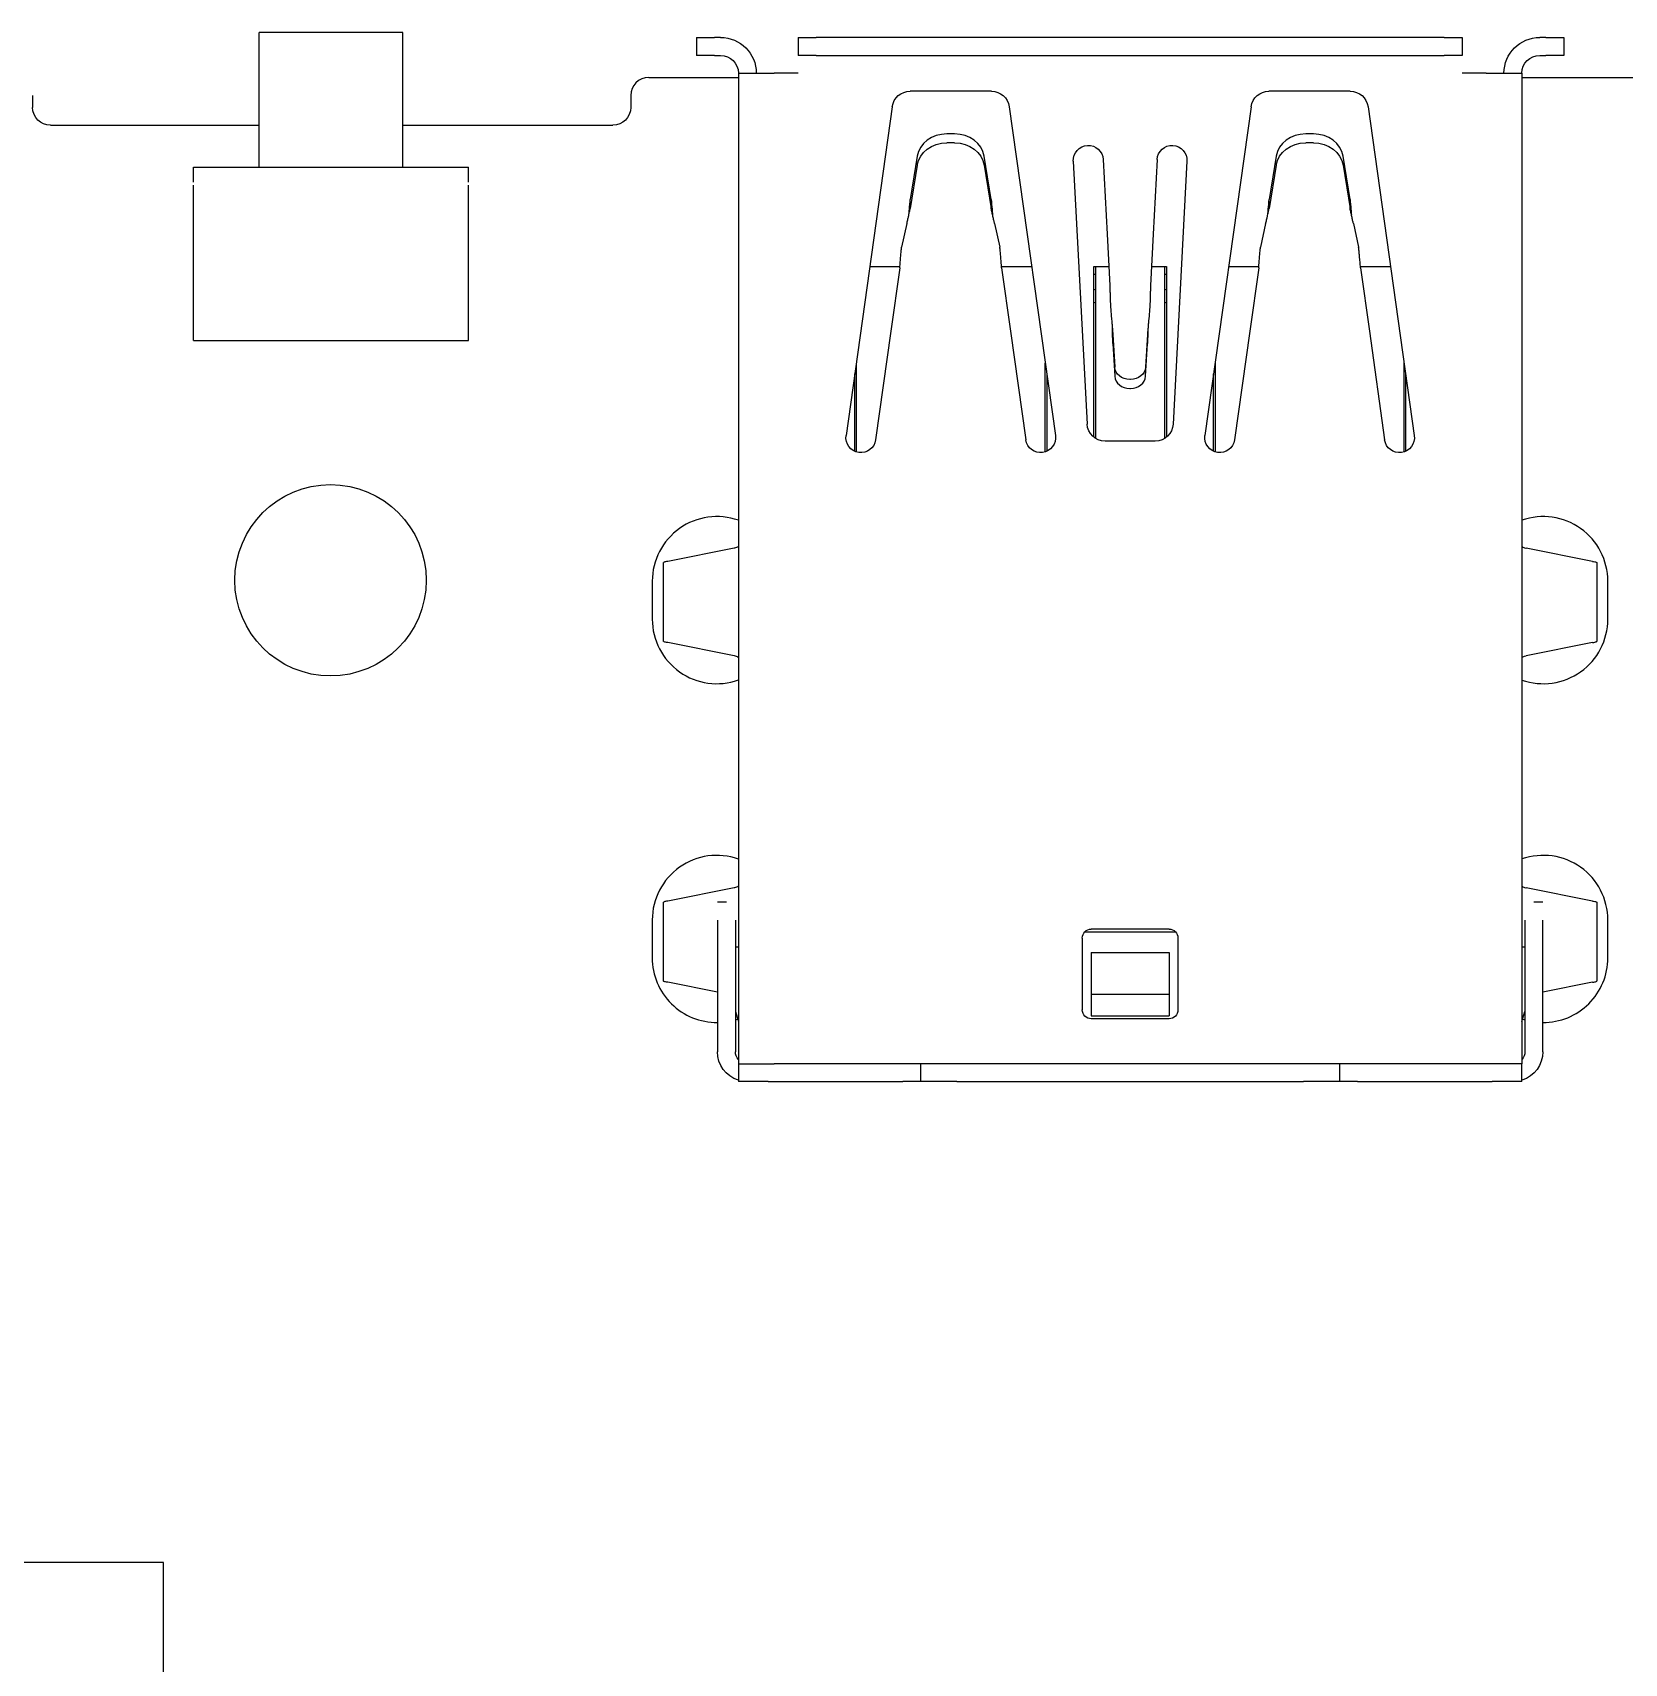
# Model space of a CAD drawing. Extents: x -34 to 51106, y -14166 to 1700.
# Drawn here: x 1258.41 to 1285.02, y 95.75 to 123.02 of the extents above; entities that cross this region are included whole.
import ezdxf

# ---------------------------------------------------------------- set-up
doc = ezdxf.new("R2010")
doc.units = 0
doc.layers.get('0').update_dxf_attribs({"linetype": 'CONTINUOUS'})

msp = doc.modelspace()

# ---------------------------------------------------------------- linework, layer by layer
at = {"linetype": 'CONTINUOUS'}
for p, q in [((1262.1956, 120.7706), (1262.1956, 123.0206)), ((1264.5956, 123.0206), (1262.1956, 123.0206)), ((1264.5956, 120.7706), (1264.5956, 123.0206)), ((1269.5056, 122.9406), (1269.5056, 122.6406)), ((1269.5056, 122.9406), (1269.8056, 122.9406)), ((1269.9056, 122.9406), (1269.8056, 122.9406)), ((1271.2056, 122.9406), (1271.2056, 122.6406)), ((1271.2056, 122.9406), (1271.5056, 122.9406)), ((1282.0056, 122.9406), (1271.5056, 122.9406)), ((1282.0056, 122.9406), (1282.3056, 122.9406)), ((1282.3056, 122.9406), (1282.3056, 122.6406)), ((1283.7056, 122.9406), (1283.6056, 122.9406)), ((1283.7056, 122.9406), (1284.0056, 122.9406)), ((1284.0056, 122.9406), (1284.0056, 122.6406)), ((1269.8056, 122.6406), (1269.5056, 122.6406)), ((1269.8056, 122.6406), (1269.9056, 122.6406)), ((1271.5056, 122.6406), (1271.2056, 122.6406)), ((1271.5056, 122.6406), (1282.0056, 122.6406)), ((1282.3056, 122.6406), (1282.0056, 122.6406)), ((1283.6056, 122.6406), (1283.7056, 122.6406)), ((1284.0056, 122.6406), (1283.7056, 122.6406)), ((1268.7056, 122.2706), (1270.2056, 122.2706)), ((1270.2056, 122.3406), (1270.2056, 105.7806)), ((1270.2056, 122.3406), (1270.8056, 122.3406)), ((1271.2056, 122.3406), (1270.8056, 122.3406)), ((1282.7056, 122.3406), (1282.3056, 122.3406)), ((1282.7056, 122.3406), (1283.3056, 122.3406)), ((1283.3056, 122.3406), (1283.3056, 105.7806)), ((1283.3056, 122.2706), (1287.2717, 122.2706)), ((1258.4056, 121.9706), (1258.4056, 121.7706)), ((1268.4056, 121.9706), (1268.4056, 121.7706)), ((1274.4356, 122.0406), (1273.0756, 122.0406)), ((1280.4356, 122.0406), (1279.0756, 122.0406)), ((1272.7786, 121.7823), (1272.0056, 116.2827)), ((1274.7327, 121.7823), (1275.5056, 116.2827)), ((1278.7786, 121.7823), (1278.0056, 116.2827)), ((1280.7327, 121.7823), (1281.5056, 116.2827)), ((1258.7056, 121.4706), (1262.1956, 121.4706)), ((1264.5956, 121.4706), (1268.1056, 121.4706)), ((1273.8197, 121.327), (1273.6916, 121.327)), ((1273.8197, 121.177), (1273.6916, 121.177)), ((1279.8197, 121.327), (1279.6916, 121.327)), ((1279.8197, 121.177), (1279.6916, 121.177)), ((1273.1965, 120.9542), (1273.079, 120.2306)), ((1273.1965, 120.8042), (1273.079, 120.0806)), ((1274.4323, 120.2306), (1274.3148, 120.9542)), ((1274.3148, 120.8042), (1274.4323, 120.0806)), ((1275.8056, 120.8714), (1276.0361, 116.4749)), ((1276.305, 120.8975), (1276.3703, 119.6506)), ((1277.2063, 120.8975), (1277.141, 119.6506)), ((1277.7056, 120.8714), (1277.4752, 116.4749)), ((1279.1965, 120.9542), (1279.079, 120.2306)), ((1279.1965, 120.8042), (1279.079, 120.0806)), ((1280.4323, 120.2306), (1280.3148, 120.9542)), ((1280.3148, 120.8042), (1280.4323, 120.0806)), ((1261.0956, 120.7706), (1265.6956, 120.7706)), ((1261.0956, 120.5206), (1261.0956, 120.7706)), ((1265.6956, 120.5206), (1265.6956, 120.7706)), ((1261.0956, 117.8706), (1261.0956, 120.4706)), ((1265.6956, 117.8706), (1265.6956, 120.4706)), ((1273.079, 120.1283), (1273.079, 120.2306)), ((1273.079, 120.0806), (1273.079, 120.1283)), ((1274.4323, 120.1283), (1274.4323, 120.2306)), ((1274.4323, 120.0806), (1274.4323, 120.1283)), ((1279.079, 120.1283), (1279.079, 120.2306)), ((1279.079, 120.0806), (1279.079, 120.1283)), ((1280.4323, 120.1283), (1280.4323, 120.2306)), ((1280.4323, 120.0806), (1280.4323, 120.1283)), ((1273.021, 119.8273), (1272.9352, 119.4348)), ((1274.4902, 119.8273), (1274.5761, 119.4348)), ((1279.021, 119.8273), (1278.9352, 119.4348)), ((1280.4902, 119.8273), (1280.5761, 119.4348)), ((1276.3703, 119.6506), (1276.4152, 118.7932)), ((1277.141, 119.6506), (1277.096, 118.7932)), ((1272.4031, 119.1106), (1272.9067, 119.1106)), ((1272.9051, 119.0901), (1272.7556, 118.0266)), ((1274.6046, 119.1106), (1275.1082, 119.1106)), ((1274.6062, 119.0901), (1274.7556, 118.0266)), ((1276.1506, 119.1106), (1276.3986, 119.1106)), ((1276.1506, 116.2544), (1276.1506, 119.1106)), ((1276.1506, 118.9806), (1276.1756, 118.9806)), ((1276.1756, 119.1106), (1276.1756, 116.2368)), ((1277.1127, 119.1106), (1277.3606, 119.1106)), ((1277.3356, 116.2368), (1277.3356, 119.1106)), ((1277.3356, 118.9806), (1277.3606, 118.9806)), ((1277.3606, 119.1106), (1277.3606, 116.2544)), ((1278.4031, 119.1106), (1278.9067, 119.1106)), ((1278.9051, 119.0901), (1278.7556, 118.0266)), ((1280.6046, 119.1106), (1281.1082, 119.1106)), ((1280.6062, 119.0901), (1280.7556, 118.0266)), ((1276.4265, 118.4485), (1276.4448, 118.2238)), ((1277.0848, 118.4485), (1277.0665, 118.2238)), ((1261.0956, 117.8706), (1265.6956, 117.8706)), ((1272.7556, 118.0266), (1272.5008, 116.2131)), ((1274.7556, 118.0266), (1275.0105, 116.2131)), ((1276.4664, 117.9706), (1276.4664, 117.9228)), ((1276.4664, 117.9706), (1276.4994, 117.4257)), ((1276.4664, 117.9228), (1276.4664, 117.8206)), ((1276.4664, 117.8206), (1276.4994, 117.2757)), ((1277.0449, 117.9706), (1277.0119, 117.4257)), ((1277.0119, 117.2757), (1277.0449, 117.8206)), ((1277.0449, 117.9706), (1277.0449, 117.9228)), ((1277.0449, 117.9228), (1277.0449, 117.8206)), ((1278.7556, 118.0266), (1278.5008, 116.2131)), ((1280.7556, 118.0266), (1281.0105, 116.2131)), ((1272.1506, 116.0199), (1272.1506, 117.3144)), ((1272.1756, 117.4923), (1272.1756, 116.0102)), ((1275.3356, 116.0102), (1275.3356, 117.4923)), ((1275.3606, 117.3144), (1275.3606, 116.0199)), ((1278.1506, 116.0199), (1278.1506, 117.3144)), ((1278.1756, 117.4923), (1278.1756, 116.0102)), ((1281.3356, 116.0102), (1281.3356, 117.4923)), ((1281.3606, 117.3144), (1281.3606, 116.0199)), ((1276.7623, 117.2206), (1276.749, 117.2206)), ((1276.749, 117.0706), (1276.7623, 117.0706)), ((1277.1756, 116.1906), (1276.3356, 116.1906)), ((1270.1348, 114.4007), (1269.0265, 114.1795)), ((1284.4848, 114.1795), (1283.3765, 114.4007)), ((1268.9556, 112.8412), (1268.9556, 114.1599)), ((1284.5556, 114.1599), (1284.5556, 112.8412)), ((1268.7655, 113.8484), (1268.7655, 113.2134)), ((1284.7421, 113.2134), (1284.7421, 113.8484)), ((1270.1348, 112.6004), (1269.0265, 112.8216)), ((1284.4848, 112.8216), (1283.3765, 112.6004)), ((1270.1348, 108.7207), (1269.0265, 108.4995)), ((1284.4848, 108.4995), (1283.3765, 108.7207)), ((1268.9556, 107.1612), (1268.9556, 108.4799)), ((1270.0056, 108.4806), (1269.8556, 108.4806)), ((1283.6556, 108.4806), (1283.5056, 108.4806)), ((1284.5556, 108.4799), (1284.5556, 107.1612)), ((1268.7655, 108.1842), (1268.7655, 107.5492)), ((1269.8556, 108.1806), (1269.8556, 105.9806)), ((1270.1556, 108.1806), (1270.1556, 105.9806)), ((1277.5175, 107.9806), (1275.9938, 107.9806)), ((1277.4056, 108.0306), (1276.1056, 108.0306)), ((1283.3556, 108.1806), (1283.3556, 105.9806)), ((1283.6556, 105.9806), (1283.6556, 108.1806)), ((1284.7421, 107.5492), (1284.7421, 108.1842)), ((1270.2056, 107.7306), (1270.1556, 107.7306)), ((1275.9556, 107.8806), (1275.9556, 106.6806)), ((1277.5556, 107.8806), (1277.5556, 106.6806)), ((1283.3556, 107.7306), (1283.3056, 107.7306)), ((1276.1056, 107.6421), (1276.1056, 106.9421)), ((1276.1056, 107.6421), (1277.4056, 107.6421)), ((1277.4056, 107.6421), (1277.4056, 106.9421)), ((1269.8556, 106.9761), (1269.0265, 107.1416)), ((1276.1056, 106.9421), (1277.4056, 106.9421)), ((1276.1056, 106.9421), (1276.1056, 106.5806)), ((1277.4056, 106.9421), (1277.4056, 106.5806)), ((1284.4848, 107.1416), (1283.6556, 106.9761)), ((1270.1556, 106.6532), (1270.2056, 106.4865)), ((1283.3056, 106.4865), (1283.3556, 106.6532)), ((1276.1056, 106.5806), (1277.4056, 106.5806)), ((1277.4056, 106.5306), (1276.1056, 106.5306)), ((1270.2056, 105.7806), (1270.2056, 105.4806)), ((1270.2056, 105.7806), (1270.8056, 105.7806)), ((1282.7056, 105.7806), (1270.8056, 105.7806)), ((1273.2556, 105.4806), (1273.2556, 105.7806)), ((1280.2556, 105.7806), (1280.2556, 105.4806)), ((1283.3056, 105.7806), (1282.7056, 105.7806)), ((1283.3056, 105.4806), (1283.3056, 105.7806)), ((1270.7056, 105.4806), (1270.2056, 105.4806)), ((1270.7056, 105.4806), (1272.9556, 105.4806)), ((1273.2556, 105.4806), (1272.9556, 105.4806)), ((1273.8556, 105.4806), (1273.2556, 105.4806)), ((1273.8556, 105.4806), (1279.6556, 105.4806)), ((1280.2556, 105.4806), (1279.6556, 105.4806)), ((1280.5556, 105.4806), (1280.2556, 105.4806)), ((1280.5556, 105.4806), (1282.8056, 105.4806)), ((1283.3056, 105.4806), (1282.8056, 105.4806)), ((1260.5936, 97.4392), (1237.5934, 97.4392)), ((1260.5936, 74.4391), (1260.5936, 97.4392))]:
    msp.add_line(p, q, dxfattribs=at)
msp.add_circle((1263.3864, 113.8636), 1.6, dxfattribs=at)
at = {"linetype": 'CONTINUOUS', "extrusion": (0, 0, -1)}
for centre, radius, start, end in [((-1269.9056, 122.3406), 0.6, 90, 180), ((-1283.6056, 122.3406), 0.6, 0, 90), ((-1269.9056, 122.3406), 0.3, 90, 180), ((-1283.6056, 122.3406), 0.3, 0, 90), ((-1273.0756, 121.7406), 0.3, 8, 90), ((-1274.4356, 121.7406), 0.3, 90, 172), ((-1279.0756, 121.7406), 0.3, 8, 90), ((-1280.4356, 121.7406), 0.3, 90, 172), ((-1258.7056, 121.7706), 0.3, 270, 360), ((-1268.1056, 121.7706), 0.3, 180, 270), ((-1276.0553, 120.8844), 0.25, 357, 177), ((-1277.456, 120.8844), 0.25, 3, 183), ((-1276.3356, 116.4906), 0.3, 270, 357), ((-1277.1756, 116.4906), 0.3, 183, 270), ((-1272.2532, 116.2479), 0.25, 188, 8), ((-1275.2581, 116.2479), 0.25, 172, 352), ((-1278.2532, 116.2479), 0.25, 188, 8), ((-1281.2581, 116.2479), 0.25, 172, 352), ((-1276.1056, 107.8806), 0.15, 0, 90), ((-1277.4056, 107.8806), 0.15, 90, 180), ((-1276.1056, 106.6806), 0.15, 270, 360), ((-1277.4056, 106.6806), 0.15, 180, 270), ((-1270.3556, 105.9806), 0.5, 287.45759, 360), ((-1270.3556, 105.9806), 0.2, 318.59038, 360), ((-1283.1556, 105.9806), 0.2, 180, 221.40931), ((-1283.1556, 105.9806), 0.5, 180, 252.54231)]:
    msp.add_arc(centre, radius, start, end, dxfattribs=at)
at = {"linetype": 'CONTINUOUS'}
for centre, radius, start, end in [((1268.7056, 121.9706), 0.3, 90, 180), ((1269.845, 113.8484), 1.0795, 70.48024, 180), ((1283.6626, 113.8484), 1.0795, 0, 109.30635), ((1269.845, 113.2134), 1.0795, 180, 289.51977), ((1283.6626, 113.2134), 1.0795, 250.69365, 0), ((1269.845, 108.1842), 1.0795, 70.48024, 180), ((1283.6626, 108.1842), 1.0795, 0, 109.30635), ((1269.845, 107.5492), 1.0795, 180, 270.56771), ((1283.6626, 107.5492), 1.0795, 269.63357, 0), ((1269.845, 107.5492), 1.0795, 286.72718, 288.83027), ((1283.6626, 107.5492), 1.0795, 251.36263, 253.48285)]:
    msp.add_arc(centre, radius, start, end, dxfattribs=at)
for centre, major_axis, ratio, start_param, end_param in [((1273.6916, 120.894), (0.5, 0), 0.8660254, 1.5707962, 3.0019661), ((1273.8197, 120.894), (0.5, 0), 0.8660254, 0.1396262, 1.5707962), ((1279.6916, 120.894), (0.5, 0), 0.8660254, 1.5707962, 3.0019661), ((1279.8197, 120.894), (0.5, 0), 0.8660254, 0.1396262, 1.5707962), ((1276.2556, 118.7831), (0.15, 0), 0.4725383, 3.936993, 4.1498538), ((1277.2556, 118.7831), (0.15, 0), 0.4725383, 5.2749263, 5.487788), ((1276.2556, 118.5627), (0.15, 0), 0.4725383, 3.9369929, 4.1498537), ((1277.2556, 118.5627), (0.15, 0), 0.4725383, 5.2749262, 5.4877879), ((1276.749, 117.2871), (-0.25, 0), 0.8660254, 0.0523601, 1.5707965), ((1276.7623, 117.2871), (-0.25, 0), 0.8660254, 1.5707965, 3.089233)]:
    msp.add_ellipse(centre, major_axis=major_axis, ratio=ratio, start_param=start_param, end_param=end_param, dxfattribs=at)
at = {"linetype": 'CONTINUOUS', "extrusion": (0, 0, -1)}
for centre, major_axis, start_param, end_param in [((1273.6916, 120.744), (-0.5, 0), 0.1396265, 1.5707965), ((1273.8197, 120.744), (-0.5, 0), 1.5707965, 3.0019665), ((1279.6916, 120.744), (-0.5, 0), 0.1396265, 1.5707965), ((1279.8197, 120.744), (-0.5, 0), 1.5707965, 3.0019665), ((1276.749, 117.4371), (0.25, 0), 1.5707962, 3.0892326), ((1276.7623, 117.4371), (0.25, 0), 0.0523597, 1.5707962)]:
    msp.add_ellipse(centre, major_axis=major_axis, ratio=0.8660254, start_param=start_param, end_param=end_param, dxfattribs=at)
at = {"linetype": 'CONTINUOUS'}
for points, knots in [([(1273.021, 119.8273), (1273.0237, 119.8357), (1273.0264, 119.845), (1273.0291, 119.8551), (1273.0318, 119.8652), (1273.0345, 119.8761), (1273.0372, 119.8876), (1273.0399, 119.8991), (1273.0426, 119.9111), (1273.0453, 119.9236), (1273.0469, 119.9309), (1273.0485, 119.9383), (1273.05, 119.9458), (1273.0527, 119.9586), (1273.0554, 119.9716), (1273.0581, 119.9845), (1273.0608, 119.9975), (1273.0635, 120.0104), (1273.0662, 120.0231), (1273.0689, 120.0358), (1273.0716, 120.0482), (1273.0743, 120.0601), (1273.0759, 120.0671), (1273.0774, 120.0739), (1273.079, 120.0806)], [0, 0, 0, 0, 0.139285, 0.139285, 0.139285, 0.2785068, 0.2785068, 0.2785068, 0.4178827, 0.4178827, 0.4178827, 0.5, 0.5, 0.5, 0.6393911, 0.6393911, 0.6393911, 0.7786303, 0.7786303, 0.7786303, 0.9178879, 0.9178879, 0.9178879, 1, 1, 1, 1]), ([(1273.0573, 119.9805), (1273.0597, 120.0096), (1273.0621, 120.0386), (1273.0694, 120.1248), (1273.0742, 120.18), (1273.079, 120.2306)], [-0.026338725, -0.026338725, -0.026338725, -0.026338725, -0.017568859, -0.017568859, -0.000001, -0.000001, -0.000001, -0.000001]), ([(1274.4323, 120.2306), (1274.4371, 120.18), (1274.4419, 120.1248), (1274.4492, 120.0386), (1274.4516, 120.0096), (1274.454, 119.9806)], [0.000001, 0.000001, 0.000001, 0.000001, 0.017568859, 0.017568859, 0.026337766, 0.026337766, 0.026337766, 0.026337766]), ([(1274.4902, 119.8273), (1274.4854, 119.8424), (1274.4806, 119.8604), (1274.4709, 119.9008), (1274.4661, 119.9229), (1274.4564, 119.9688), (1274.4516, 119.9923), (1274.4419, 120.0382), (1274.4371, 120.0603), (1274.4323, 120.0806)], [-0.02859411, -0.02859411, -0.02859411, -0.02859411, -0.021442567, -0.021442567, -0.014297555, -0.014297555, -0.007152544, -0.007152544, -0.000001, -0.000001, -0.000001, -0.000001]), ([(1279.021, 119.8273), (1279.0237, 119.8357), (1279.0264, 119.845), (1279.0291, 119.8551), (1279.0318, 119.8652), (1279.0345, 119.8761), (1279.0372, 119.8876), (1279.0399, 119.8991), (1279.0426, 119.9111), (1279.0453, 119.9236), (1279.0469, 119.9309), (1279.0485, 119.9383), (1279.05, 119.9458), (1279.0527, 119.9586), (1279.0554, 119.9716), (1279.0581, 119.9845), (1279.0608, 119.9975), (1279.0635, 120.0104), (1279.0662, 120.0231), (1279.0689, 120.0358), (1279.0716, 120.0482), (1279.0743, 120.0601), (1279.0759, 120.0671), (1279.0774, 120.0739), (1279.079, 120.0806)], [0, 0, 0, 0, 0.139285, 0.139285, 0.139285, 0.2785068, 0.2785068, 0.2785068, 0.4178827, 0.4178827, 0.4178827, 0.5, 0.5, 0.5, 0.6393911, 0.6393911, 0.6393911, 0.7786303, 0.7786303, 0.7786303, 0.9178879, 0.9178879, 0.9178879, 1, 1, 1, 1]), ([(1279.0573, 119.9805), (1279.0597, 120.0096), (1279.0621, 120.0386), (1279.0694, 120.1248), (1279.0742, 120.18), (1279.079, 120.2306)], [-0.026338725, -0.026338725, -0.026338725, -0.026338725, -0.017568859, -0.017568859, -0.000001, -0.000001, -0.000001, -0.000001]), ([(1280.4323, 120.2306), (1280.4371, 120.18), (1280.4419, 120.1248), (1280.4492, 120.0386), (1280.4516, 120.0096), (1280.454, 119.9806)], [0.000001, 0.000001, 0.000001, 0.000001, 0.017568859, 0.017568859, 0.026337766, 0.026337766, 0.026337766, 0.026337766]), ([(1280.4902, 119.8273), (1280.4854, 119.8424), (1280.4806, 119.8604), (1280.4709, 119.9008), (1280.4661, 119.9229), (1280.4564, 119.9688), (1280.4516, 119.9923), (1280.4419, 120.0382), (1280.4371, 120.0603), (1280.4323, 120.0806)], [-0.02859411, -0.02859411, -0.02859411, -0.02859411, -0.021442567, -0.021442567, -0.014297555, -0.014297555, -0.007152544, -0.007152544, -0.000001, -0.000001, -0.000001, -0.000001]), ([(1272.9051, 119.0901), (1272.9076, 119.1228), (1272.9101, 119.1555), (1272.9126, 119.1874), (1272.9152, 119.2194), (1272.9177, 119.2506), (1272.9202, 119.2803), (1272.9227, 119.31), (1272.9252, 119.3381), (1272.9277, 119.3641), (1272.9302, 119.3901), (1272.9327, 119.4138), (1272.9352, 119.4348)], [0.000001, 0.000001, 0.000001, 0.000001, 0.009850423, 0.009850423, 0.009850423, 0.019713059, 0.019713059, 0.019713059, 0.029575694, 0.029575694, 0.029575694, 0.039425117, 0.039425117, 0.039425117, 0.039425117]), ([(1274.6062, 119.0901), (1274.6037, 119.1228), (1274.6012, 119.1555), (1274.5987, 119.1874), (1274.5961, 119.2194), (1274.5936, 119.2506), (1274.5911, 119.2803), (1274.5886, 119.31), (1274.5861, 119.3381), (1274.5836, 119.3641), (1274.5811, 119.3901), (1274.5786, 119.4138), (1274.5761, 119.4348)], [0.000001, 0.000001, 0.000001, 0.000001, 0.009850423, 0.009850423, 0.009850423, 0.019713059, 0.019713059, 0.019713059, 0.029575694, 0.029575694, 0.029575694, 0.039425117, 0.039425117, 0.039425117, 0.039425117]), ([(1278.9051, 119.0901), (1278.9076, 119.1228), (1278.9101, 119.1555), (1278.9126, 119.1874), (1278.9152, 119.2194), (1278.9177, 119.2506), (1278.9202, 119.2803), (1278.9227, 119.31), (1278.9252, 119.3381), (1278.9277, 119.3641), (1278.9302, 119.3901), (1278.9327, 119.4138), (1278.9352, 119.4348)], [0.000001, 0.000001, 0.000001, 0.000001, 0.009850423, 0.009850423, 0.009850423, 0.019713059, 0.019713059, 0.019713059, 0.029575694, 0.029575694, 0.029575694, 0.039425117, 0.039425117, 0.039425117, 0.039425117]), ([(1280.6062, 119.0901), (1280.6037, 119.1228), (1280.6012, 119.1555), (1280.5987, 119.1874), (1280.5961, 119.2194), (1280.5936, 119.2506), (1280.5911, 119.2803), (1280.5886, 119.31), (1280.5861, 119.3381), (1280.5836, 119.3641), (1280.5811, 119.3901), (1280.5786, 119.4138), (1280.5761, 119.4348)], [0.000001, 0.000001, 0.000001, 0.000001, 0.009850423, 0.009850423, 0.009850423, 0.019713059, 0.019713059, 0.019713059, 0.029575694, 0.029575694, 0.029575694, 0.039425117, 0.039425117, 0.039425117, 0.039425117]), ([(1276.4152, 118.7932), (1276.4159, 118.7688), (1276.4166, 118.7445), (1276.4173, 118.7204), (1276.418, 118.6964), (1276.4187, 118.6727), (1276.4194, 118.6496), (1276.4201, 118.6265), (1276.4208, 118.604), (1276.4215, 118.5825), (1276.4222, 118.561), (1276.4229, 118.5404), (1276.4236, 118.521), (1276.4243, 118.5016), (1276.425, 118.4834), (1276.4257, 118.4666), (1276.426, 118.4604), (1276.4262, 118.4543), (1276.4265, 118.4485)], [0, 0, 0, 0, 0.1861166, 0.1861166, 0.1861166, 0.3722145, 0.3722145, 0.3722145, 0.5583631, 0.5583631, 0.5583631, 0.7444675, 0.7444675, 0.7444675, 0.9305866, 0.9305866, 0.9305866, 1, 1, 1, 1]), ([(1277.096, 118.7932), (1277.0954, 118.7688), (1277.0947, 118.7445), (1277.094, 118.7204), (1277.0933, 118.6964), (1277.0926, 118.6727), (1277.0919, 118.6496), (1277.0912, 118.6265), (1277.0905, 118.604), (1277.0898, 118.5825), (1277.0891, 118.561), (1277.0884, 118.5404), (1277.0877, 118.521), (1277.087, 118.5016), (1277.0863, 118.4834), (1277.0856, 118.4666), (1277.0853, 118.4604), (1277.0851, 118.4543), (1277.0848, 118.4485)], [0, 0, 0, 0, 0.1861166, 0.1861166, 0.1861166, 0.3722145, 0.3722145, 0.3722145, 0.5583631, 0.5583631, 0.5583631, 0.7444675, 0.7444675, 0.7444675, 0.9305866, 0.9305866, 0.9305866, 1, 1, 1, 1]), ([(1276.4448, 118.2238), (1276.4466, 118.2088), (1276.4484, 118.1908), (1276.452, 118.1503), (1276.4538, 118.1283), (1276.4574, 118.0823), (1276.4592, 118.0588), (1276.4628, 118.0129), (1276.4646, 117.9908), (1276.4664, 117.9706)], [-0.028080773, -0.028080773, -0.028080773, -0.028080773, -0.021057504, -0.021057504, -0.014040887, -0.014040887, -0.00702427, -0.00702427, -0.000001, -0.000001, -0.000001, -0.000001]), ([(1276.4664, 117.8206), (1276.4646, 117.8711), (1276.4628, 117.9264), (1276.4601, 118.0125), (1276.4592, 118.0415), (1276.4583, 118.0706)], [0.000001, 0.000001, 0.000001, 0.000001, 0.017517031, 0.017517031, 0.026260123, 0.026260123, 0.026260123, 0.026260123]), ([(1277.0665, 118.2238), (1277.0655, 118.2154), (1277.0645, 118.2061), (1277.0635, 118.196), (1277.0625, 118.1859), (1277.0615, 118.175), (1277.0605, 118.1636), (1277.0595, 118.1521), (1277.0585, 118.14), (1277.0575, 118.1276), (1277.0569, 118.1202), (1277.0563, 118.1128), (1277.0557, 118.1053), (1277.0547, 118.0925), (1277.0537, 118.0795), (1277.0527, 118.0666), (1277.0517, 118.0536), (1277.0507, 118.0407), (1277.0497, 118.028), (1277.0487, 118.0153), (1277.0477, 118.0029), (1277.0467, 117.991), (1277.0461, 117.984), (1277.0455, 117.9772), (1277.0449, 117.9706)], [0, 0, 0, 0, 0.139285, 0.139285, 0.139285, 0.2785068, 0.2785068, 0.2785068, 0.4178827, 0.4178827, 0.4178827, 0.5, 0.5, 0.5, 0.6393911, 0.6393911, 0.6393911, 0.7786303, 0.7786303, 0.7786303, 0.9178879, 0.9178879, 0.9178879, 1, 1, 1, 1]), ([(1277.053, 118.0706), (1277.0521, 118.0415), (1277.0512, 118.0125), (1277.0485, 117.9264), (1277.0467, 117.8711), (1277.0449, 117.8206)], [-0.026260921, -0.026260921, -0.026260921, -0.026260921, -0.017517031, -0.017517031, -0.000001, -0.000001, -0.000001, -0.000001]), ([(1270.2056, 114.4323), (1270.2056, 114.4289), (1270.2032, 114.4256), (1270.1983, 114.4222), (1270.1933, 114.4188), (1270.186, 114.4155), (1270.1763, 114.4121), (1270.1665, 114.4087), (1270.1545, 114.4053), (1270.1401, 114.402), (1270.1384, 114.4016), (1270.1366, 114.4011), (1270.1348, 114.4007)], [0, 0, 0, 0, 0.3203947, 0.3203947, 0.3203947, 0.64073216, 0.64073216, 0.64073216, 0.96107517, 0.96107517, 0.96107517, 1, 1, 1, 1]), ([(1283.3056, 114.4323), (1283.3056, 114.4289), (1283.3081, 114.4256), (1283.313, 114.4222), (1283.318, 114.4188), (1283.3253, 114.4154), (1283.3351, 114.4121), (1283.3448, 114.4087), (1283.3569, 114.4053), (1283.3713, 114.4019), (1283.373, 114.4015), (1283.3747, 114.4011), (1283.3765, 114.4007)], [0, 0, 0, 0, 0.32059499, 0.32059499, 0.32059499, 0.6411362, 0.6411362, 0.6411362, 0.96168298, 0.96168298, 0.96168298, 1, 1, 1, 1]), ([(1269.0265, 114.1795), (1268.9952, 114.1751), (1268.9739, 114.1707), (1268.9582, 114.1642), (1268.9556, 114.162), (1268.9556, 114.1599)], [0.000001, 0.000001, 0.000001, 0.000001, 0.021471207, 0.021471207, 0.031888526, 0.031888526, 0.031888526, 0.031888526]), ([(1284.4848, 114.1795), (1284.4994, 114.1775), (1284.5119, 114.1754), (1284.5221, 114.1733), (1284.5323, 114.1713), (1284.5402, 114.1692), (1284.5458, 114.1672), (1284.5514, 114.1651), (1284.5546, 114.163), (1284.5554, 114.161), (1284.5556, 114.1606), (1284.5556, 114.1602), (1284.5556, 114.1599)], [0, 0, 0, 0, 0.11691023, 0.11691023, 0.11691023, 0.2338382, 0.2338382, 0.2338382, 0.35076067, 0.35076067, 0.35076067, 0.37134731, 0.37134731, 0.37134731, 0.37134731]), ([(1269.0265, 112.8216), (1269.0119, 112.8236), (1268.9994, 112.8257), (1268.9892, 112.8278), (1268.979, 112.8298), (1268.9711, 112.8319), (1268.9655, 112.834), (1268.9599, 112.836), (1268.9567, 112.8381), (1268.9559, 112.8401), (1268.9557, 112.8405), (1268.9556, 112.8409), (1268.9556, 112.8412)], [0, 0, 0, 0, 0.11691023, 0.11691023, 0.11691023, 0.2338382, 0.2338382, 0.2338382, 0.35076067, 0.35076067, 0.35076067, 0.37134745, 0.37134745, 0.37134745, 0.37134745]), ([(1284.4848, 112.8216), (1284.5161, 112.826), (1284.5374, 112.8304), (1284.5531, 112.837), (1284.5556, 112.8391), (1284.5556, 112.8412)], [0.000001, 0.000001, 0.000001, 0.000001, 0.021471207, 0.021471207, 0.031888514, 0.031888514, 0.031888514, 0.031888514]), ([(1270.2056, 112.5688), (1270.2056, 112.5722), (1270.2032, 112.5755), (1270.1983, 112.5789), (1270.1933, 112.5823), (1270.186, 112.5857), (1270.1762, 112.589), (1270.1665, 112.5924), (1270.1544, 112.5958), (1270.14, 112.5992), (1270.1383, 112.5996), (1270.1366, 112.6), (1270.1348, 112.6004)], [0, 0, 0, 0, 0.32059499, 0.32059499, 0.32059499, 0.6411362, 0.6411362, 0.6411362, 0.96168298, 0.96168298, 0.96168298, 1, 1, 1, 1]), ([(1283.3056, 112.5688), (1283.3056, 112.5722), (1283.3081, 112.5755), (1283.313, 112.5789), (1283.3179, 112.5823), (1283.3253, 112.5857), (1283.335, 112.589), (1283.3448, 112.5924), (1283.3568, 112.5958), (1283.3712, 112.5992), (1283.3729, 112.5996), (1283.3747, 112.6), (1283.3765, 112.6004)], [0, 0, 0, 0, 0.3203947, 0.3203947, 0.3203947, 0.64073216, 0.64073216, 0.64073216, 0.96107517, 0.96107517, 0.96107517, 1, 1, 1, 1]), ([(1270.2056, 108.7523), (1270.2056, 108.7489), (1270.2032, 108.7456), (1270.1983, 108.7422), (1270.1933, 108.7388), (1270.186, 108.7355), (1270.1763, 108.7321), (1270.1665, 108.7287), (1270.1545, 108.7253), (1270.1401, 108.722), (1270.1384, 108.7216), (1270.1366, 108.7211), (1270.1348, 108.7207)], [0, 0, 0, 0, 0.3203947, 0.3203947, 0.3203947, 0.64073216, 0.64073216, 0.64073216, 0.96107517, 0.96107517, 0.96107517, 1, 1, 1, 1]), ([(1283.3056, 108.7523), (1283.3056, 108.7489), (1283.3081, 108.7456), (1283.313, 108.7422), (1283.318, 108.7388), (1283.3253, 108.7354), (1283.3351, 108.7321), (1283.3448, 108.7287), (1283.3569, 108.7253), (1283.3713, 108.7219), (1283.373, 108.7215), (1283.3747, 108.7211), (1283.3765, 108.7207)], [0, 0, 0, 0, 0.32059499, 0.32059499, 0.32059499, 0.6411362, 0.6411362, 0.6411362, 0.96168298, 0.96168298, 0.96168298, 1, 1, 1, 1]), ([(1269.0265, 108.4995), (1268.9952, 108.4951), (1268.9739, 108.4907), (1268.9582, 108.4842), (1268.9556, 108.482), (1268.9556, 108.4799)], [0.000001, 0.000001, 0.000001, 0.000001, 0.021471207, 0.021471207, 0.031888526, 0.031888526, 0.031888526, 0.031888526]), ([(1284.4848, 108.4995), (1284.4994, 108.4975), (1284.5119, 108.4954), (1284.5221, 108.4933), (1284.5323, 108.4913), (1284.5402, 108.4892), (1284.5458, 108.4872), (1284.5514, 108.4851), (1284.5546, 108.483), (1284.5554, 108.481), (1284.5556, 108.4806), (1284.5556, 108.4802), (1284.5556, 108.4799)], [0, 0, 0, 0, 0.11691023, 0.11691023, 0.11691023, 0.2338382, 0.2338382, 0.2338382, 0.35076067, 0.35076067, 0.35076067, 0.37134731, 0.37134731, 0.37134731, 0.37134731]), ([(1269.0265, 107.1416), (1269.0119, 107.1436), (1268.9994, 107.1457), (1268.9892, 107.1478), (1268.979, 107.1498), (1268.9711, 107.1519), (1268.9655, 107.154), (1268.9599, 107.156), (1268.9567, 107.1581), (1268.9559, 107.1601), (1268.9557, 107.1605), (1268.9556, 107.1609), (1268.9556, 107.1612)], [0, 0, 0, 0, 0.11691023, 0.11691023, 0.11691023, 0.2338382, 0.2338382, 0.2338382, 0.35076067, 0.35076067, 0.35076067, 0.37134745, 0.37134745, 0.37134745, 0.37134745]), ([(1284.4848, 107.1416), (1284.5161, 107.146), (1284.5374, 107.1504), (1284.5531, 107.157), (1284.5556, 107.1591), (1284.5556, 107.1612)], [0.000001, 0.000001, 0.000001, 0.000001, 0.021471207, 0.021471207, 0.031888514, 0.031888514, 0.031888514, 0.031888514])]:
    msp.add_open_spline(points, degree=3, knots=knots, dxfattribs=at)

doc.saveas('drawing.dxf')
